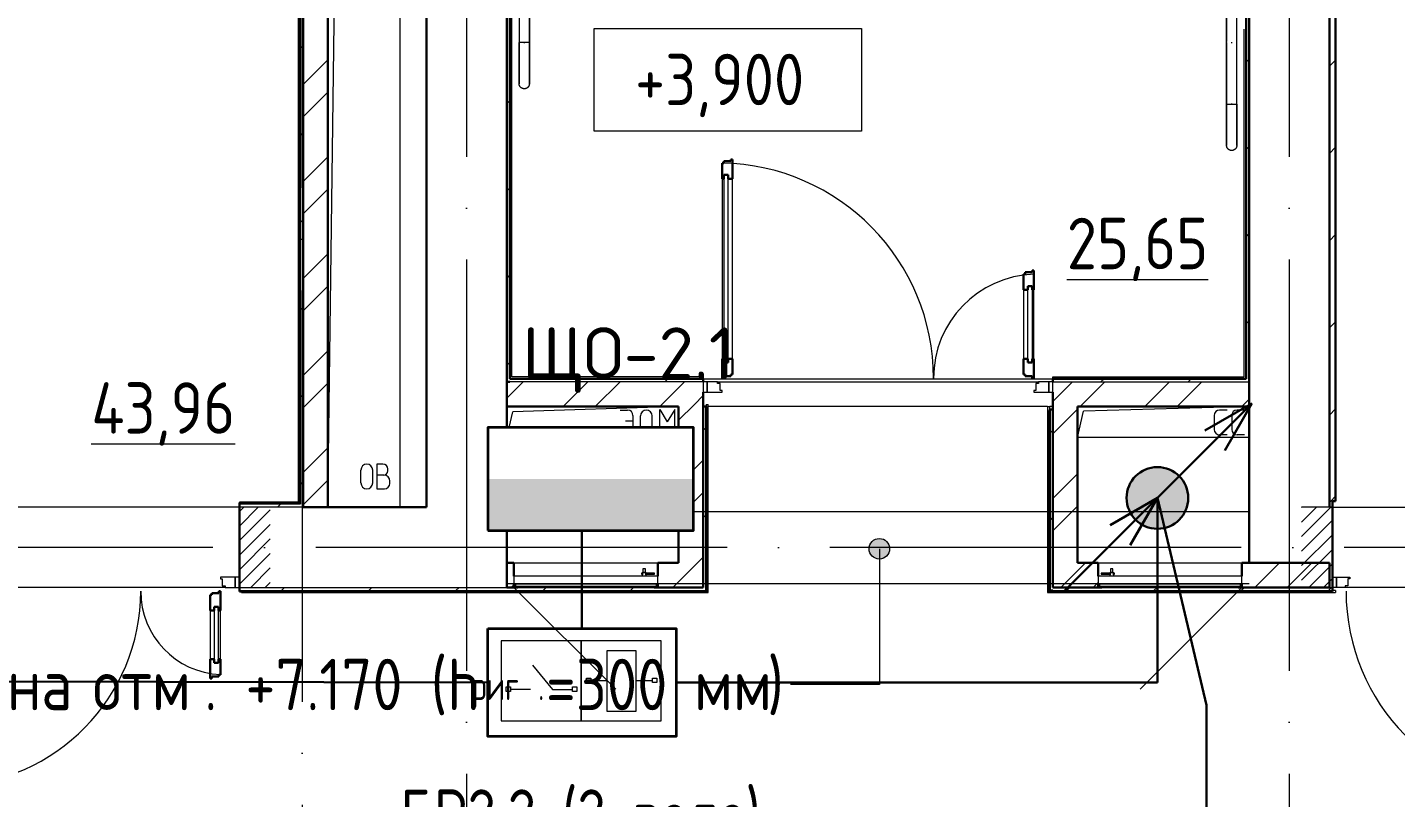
# Model space of a CAD drawing. Header units: millimetres. Extents: x -1073752 to 1436911, y -1379358 to 94781.
# Drawn here: x -881584 to -874931, y -1018973 to -1015227 of the extents above; entities that cross this region are included whole.
import ezdxf

# ---------------------------------------------------------------- set-up
doc = ezdxf.new("R2010")
doc.units = ezdxf.units.MM
doc.set_wipeout_variables(frame=1)
for name, pattern in [('ADSK_Линия сетки', [25, 20, -2.5, 0, -2.5]), ('ADSK_Сверху', [450, 300, -150]), ('ADSK_Штриховая_ш2 п1_5', [4.5, 3, -1.5])]:
    doc.linetypes.add(name, pattern=pattern)
doc.layers.add('PDF _АК RS-485', color=30, linetype='Continuous', true_color=0xff7f00)
for name, color, linetype, lineweight in [('Provodka', 151, 'Continuous', 30), ('RC-Линии_связи-Адресные', 5, 'Continuous', 50), ('Аннотация', 7, 'Continuous', 18), ('Двери', 252, 'Continuous', 9), ('лс', 5, 'Continuous', 30), ('Марки помещений', 7, 'Continuous', 20), ('Оборудование', 7, 'Continuous', 18), ('Ограждение', 252, 'Continuous', 9), ('Оси', 252, 'Continuous', 9), ('Отметки', 7, 'Continuous', 9), ('Перекрытие', 252, 'Continuous', 18), ('пожарка', 6, 'Continuous', 35), ('Стены внутренние', 7, 'Continuous', 18), ('Стены наружные', 7, 'Continuous', 18), ('Стены штриховка', 7, 'Continuous', 9)]:
    doc.layers.add(name, color=color, linetype=linetype, lineweight=lineweight)
doc.layers.add('Двери открывание', color=7, linetype='Continuous', lineweight=9, true_color=0xc0c0c0)
doc.layers.add('Линии', color=7, linetype='Continuous', lineweight=9, true_color=0x00a600)
doc.styles.add('GOST Common_2', font='', dxfattribs={"width": 0.9, "height": 250})
doc.styles.add('GOST Common_4', font='', dxfattribs={"height": 7})
doc.styles.add('ICOCPEUR', font='isocpeur.ttf', dxfattribs={"height": 250})
doc.styles.get('GOST Common_2').set_extended_font_data('GOST type B')
doc.styles.get('GOST Common_4').set_extended_font_data('GOST 2.304 type A')

# ---------------------------------------------------------------- blocks, each defined once
blk = doc.blocks.new('2 этаж')
at = {"layer": 'Аннотация', "lineweight": 9, "true_color": 0x636466}
h = blk.add_hatch(color=251, dxfattribs=at)
edge = h.paths.add_edge_path()
edge.add_arc((146282.8, -10046), 50, 0, 360)
at = {"layer": 'Двери', "lineweight": 18, "true_color": 0x636466}
h = blk.add_hatch(dxfattribs=at)
h.set_pattern_fill('FP_2', color=251, angle=180, style=0, pattern_type=2)
h.set_pattern_definition([(225, (142546.006, -10039.253), (35.3553, -35.3553), [])])
h.paths.add_polyline_path([(143321, -9970.4), (143321, -9844.3), (143171, -9844.3), (143171, -10234.3), (143321, -10234.3)])
h.paths.add_polyline_path([(141671, -10234.3), (141671, -9844.3), (141521, -9844.3), (141521, -10234.3)])
h = blk.add_hatch(dxfattribs=at)
h.set_pattern_fill('FP_2', color=251, angle=180, style=0, pattern_type=2)
h.set_pattern_definition([(225, (149176.006, -10039.253), (35.3553, -35.3553), [])])
h.paths.add_polyline_path([(149616, -10234.3), (149766, -10234.3), (149766, -9844.3), (149616, -9844.3), (149616, -10056.3)])
h.paths.add_polyline_path([(148486, -10234.3), (148486, -9844.3), (148336, -9844.3), (148336, -10234.3)])
at = {"color": 251, "lineweight": 18, "true_color": 0x636466}
for p, q in [((143951, -4174.3), (143951, -9844.3)), ((143601, -9844.3), (143675.4, -4241.5)), ((144471, -9504.3), (144500.6, -9379.3)), ((145306, -9354.3), (144500.6, -9379.3)), ((145022, -9371.5), (145058.5, -9371.5)), ((145215, -9368.9), (145251.6, -9428.9)), ((145215, -9491.5), (145215, -9368.9)), ((145288.1, -9368.9), (145251.6, -9428.9)), ((145288.1, -9491.5), (145288.1, -9368.9)), ((147246, -9504.3), (147275, -9377.1)), ((148081, -9354.3), (147275, -9377.1)), ((147973.5, -9371.5), (147937, -9371.5)), ((148058.5, -9371.5), (148022, -9371.5)), ((145048.1, -9423.7), (145084.6, -9423.7)), ((145084.6, -9397.6), (145084.6, -9465.5)), ((145121.1, -9462.8), (145121.1, -9400.2)), ((145178.5, -9462.8), (145178.5, -9400.2)), ((147910.9, -9397.6), (147910.9, -9465.5)), ((147995.9, -9397.6), (147995.9, -9465.5)), ((145306, -9504.3), (144471, -9504.3)), ((145022, -9491.5), (145058.5, -9491.5)), ((148081, -9504.3), (147246, -9504.3)), ((147973.5, -9491.5), (147937, -9491.5)), ((148058.5, -9491.5), (148022, -9491.5)), ((143869.2, -9634.4), (143839.2, -9634.4)), ((143839.2, -9634.4), (143839.2, -9754.4)), ((143761.7, -9725.7), (143761.7, -9663.1)), ((143819.1, -9725.7), (143819.1, -9663.1)), ((143872.6, -9687.8), (143839.2, -9687.8)), ((143892.6, -9667.8), (143892.6, -9657.8)), ((143839.2, -9754.4), (143875.9, -9754.4)), ((143902.6, -9727.8), (143902.6, -9717.8))]:
    blk.add_line(p, q, dxfattribs=at)
for centre, radius, start, end in [((145058.5, -9397.6), 26.1, 0, 90), ((145149.8, -9400.2), 28.7, 0, 180), ((147937, -9397.6), 26.1, 90, 180), ((148022, -9397.6), 26.1, 90, 180), ((145058.5, -9465.5), 26.1, 270, 0), ((145149.8, -9462.8), 28.7, 180, 0), ((147937, -9465.5), 26.1, 180, 270), ((148022, -9465.5), 26.1, 180, 270), ((143790.4, -9663.1), 28.7, 0, 180), ((143869.2, -9657.8), 23.3, 0, 90), ((143872.6, -9667.8), 20, 270, 0), ((143872.6, -9717.8), 30, 0, 90), ((143790.4, -9725.7), 28.7, 180, 0), ((143875.9, -9727.8), 26.7, 270, 0)]:
    blk.add_arc(centre, radius, start, end, dxfattribs=at)
at = {"layer": 'Аннотация', "color": 251, "lineweight": 20, "true_color": 0x636466}
for p, q in [((144896, -8015.6), (144896, -7515.6)), ((144896, -7515.6), (146196, -7515.6)), ((146196, -7515.6), (146196, -8015.6)), ((146196, -8015.6), (144896, -8015.6))]:
    blk.add_line(p, q, dxfattribs=at)
at = {"layer": 'Аннотация', "color": 251, "lineweight": 9, "true_color": 0x636466}
for p, q in [((146282.8, -10046), (146282.8, -10706)), ((145856.7, -10706), (145850.6, -10706)), ((146282.8, -10706), (145856.7, -10706))]:
    blk.add_line(p, q, dxfattribs=at)
blk.add_circle((146282.8, -10046), 50, dxfattribs=at)
at = {"layer": 'Двери', "color": 251, "lineweight": 30, "true_color": 0x636466}
for p, q in [((145526, -8170.3), (145518, -8170.3)), ((145518, -8170.3), (145518, -8246.3)), ((145560, -8161.3), (145526, -8161.3)), ((145526, -8161.3), (145526, -8170.3)), ((145568, -8152.3), (145560, -8152.3)), ((145560, -8152.3), (145560, -8161.3)), ((145568, -8246.3), (145568, -8152.3)), ((145527, -8246.3), (145518, -8246.3)), ((145527, -8228.3), (145527, -8246.3)), ((145548, -8228.3), (145527, -8228.3)), ((145548, -8246.3), (145548, -8228.3)), ((145568, -8246.3), (145548, -8246.3)), ((146992, -8710.3), (146984, -8710.3)), ((146984, -8710.3), (146984, -8786.3)), ((147026, -8701.3), (146992, -8701.3)), ((146992, -8701.3), (146992, -8710.3)), ((147034, -8692.3), (147026, -8692.3)), ((147026, -8692.3), (147026, -8701.3)), ((147034, -8786.3), (147034, -8692.3)), ((147004, -8786.3), (147004, -8768.3)), ((147004, -8768.3), (147025, -8768.3)), ((147025, -8768.3), (147025, -8786.3)), ((146984, -8786.3), (147004, -8786.3)), ((147025, -8786.3), (147034, -8786.3)), ((145518, -9122.3), (145518, -9216.3)), ((145527, -9122.3), (145518, -9122.3)), ((145527, -9140.3), (145527, -9122.3)), ((145548, -9140.3), (145527, -9140.3)), ((145548, -9122.3), (145548, -9140.3)), ((145568, -9122.3), (145548, -9122.3)), ((145568, -9198.3), (145568, -9122.3)), ((146984, -9122.3), (146984, -9198.3)), ((146984, -9122.3), (147004, -9122.3)), ((147004, -9122.3), (147004, -9140.3)), ((147004, -9140.3), (147025, -9140.3)), ((147025, -9122.3), (147034, -9122.3)), ((147025, -9140.3), (147025, -9122.3)), ((147034, -9216.3), (147034, -9122.3)), ((145518, -9216.3), (145526, -9216.3)), ((145526, -9216.3), (145526, -9207.3)), ((145526, -9207.3), (145560, -9207.3)), ((145560, -9207.3), (145560, -9198.3)), ((145560, -9198.3), (145568, -9198.3)), ((146984, -9198.3), (146992, -9198.3)), ((146992, -9198.3), (146992, -9207.3)), ((146992, -9207.3), (147026, -9207.3)), ((147026, -9207.3), (147026, -9216.3)), ((147026, -9216.3), (147034, -9216.3)), ((143037, -10270.3), (143029, -10270.3)), ((143029, -10270.3), (143029, -10346.3)), ((143037, -10261.3), (143037, -10270.3)), ((143071, -10261.3), (143037, -10261.3)), ((143079, -10252.3), (143071, -10252.3)), ((143071, -10252.3), (143071, -10261.3)), ((143079, -10346.3), (143079, -10252.3)), ((143029, -10346.3), (143049, -10346.3)), ((143049, -10346.3), (143049, -10328.3)), ((143049, -10328.3), (143070, -10328.3)), ((143070, -10328.3), (143070, -10346.3)), ((143070, -10346.3), (143079, -10346.3)), ((143029, -10582.3), (143029, -10676.3)), ((143029, -10582.3), (143049, -10582.3)), ((143049, -10582.3), (143049, -10600.3)), ((143049, -10600.3), (143070, -10600.3)), ((143070, -10582.3), (143079, -10582.3)), ((143070, -10600.3), (143070, -10582.3)), ((143079, -10658.3), (143079, -10582.3)), ((143029, -10676.3), (143037, -10676.3)), ((143037, -10676.3), (143037, -10667.3)), ((143037, -10667.3), (143071, -10667.3)), ((143071, -10667.3), (143071, -10658.3)), ((143071, -10658.3), (143079, -10658.3))]:
    blk.add_line(p, q, dxfattribs=at)
at = {"layer": 'Двери', "color": 251, "true_color": 0x636466}
for p, q in [((145518, -8246.3), (145518, -9122.3)), ((145527, -8228.3), (145527, -9140.3)), ((145548, -8228.3), (145527, -8228.3)), ((145548, -9140.3), (145548, -8228.3)), ((145568, -9122.3), (145568, -8246.3)), ((147004, -9140.3), (147004, -8768.3)), ((147004, -8768.3), (147025, -8768.3)), ((147025, -8768.3), (147025, -9140.3)), ((146984, -8786.3), (146984, -9122.3)), ((147034, -9122.3), (147034, -8786.3)), ((145527, -9140.3), (145548, -9140.3)), ((147025, -9140.3), (147004, -9140.3)), ((145426, -9234.3), (145426, -9284.3)), ((145446, -9234.3), (145426, -9234.3)), ((145446, -9284.3), (145446, -9234.3)), ((145495, -9234.3), (145446, -9234.3)), ((145446, -9234.3), (145446, -9284.3)), ((145495, -9242.3), (145495, -9234.3)), ((145509, -9242.3), (145495, -9242.3)), ((145509, -9276.3), (145509, -9242.3)), ((147057, -9242.3), (147043, -9242.3)), ((147043, -9242.3), (147043, -9276.3)), ((147057, -9234.3), (147057, -9242.3)), ((147106, -9234.3), (147057, -9234.3)), ((147126, -9234.3), (147106, -9234.3)), ((147106, -9234.3), (147106, -9284.3)), ((147106, -9284.3), (147106, -9234.3)), ((147126, -9284.3), (147126, -9234.3)), ((145426, -9284.3), (145446, -9284.3)), ((145446, -9284.3), (145518, -9284.3)), ((145518, -9276.3), (145509, -9276.3)), ((145518, -9284.3), (145518, -9276.3)), ((147043, -9276.3), (147034, -9276.3)), ((147034, -9276.3), (147034, -9284.3)), ((147034, -9284.3), (147106, -9284.3)), ((147106, -9284.3), (147126, -9284.3)), ((143151, -10184.3), (143079, -10184.3)), ((143079, -10184.3), (143079, -10192.3)), ((143079, -10192.3), (143088, -10192.3)), ((143088, -10192.3), (143088, -10226.3)), ((143088, -10226.3), (143102, -10226.3)), ((143102, -10226.3), (143102, -10234.3)), ((143102, -10234.3), (143151, -10234.3)), ((143171, -10184.3), (143151, -10184.3)), ((143151, -10184.3), (143151, -10234.3)), ((143151, -10234.3), (143151, -10184.3)), ((143151, -10234.3), (143171, -10234.3)), ((143171, -10234.3), (143171, -10184.3)), ((148486, -10184.3), (148506, -10184.3)), ((148486, -10234.3), (148486, -10184.3)), ((148506, -10234.3), (148486, -10234.3)), ((148506, -10184.3), (148506, -10234.3)), ((148506, -10184.3), (148570, -10184.3)), ((148506, -10234.3), (148506, -10184.3)), ((148547, -10234.3), (148506, -10234.3)), ((148547, -10226.3), (148547, -10234.3)), ((148561, -10226.3), (148547, -10226.3)), ((148561, -10192.3), (148561, -10226.3)), ((148570, -10192.3), (148561, -10192.3)), ((148570, -10184.3), (148570, -10192.3)), ((143029, -10346.3), (143029, -10582.3)), ((143049, -10328.3), (143049, -10600.3)), ((143070, -10328.3), (143049, -10328.3)), ((143070, -10600.3), (143070, -10328.3)), ((143079, -10582.3), (143079, -10346.3)), ((143049, -10600.3), (143070, -10600.3))]:
    blk.add_line(p, q, dxfattribs=at)
at = {"layer": 'Двери', "color": 251, "linetype": 'ADSK_Штриховая_ш2 п1_5', "true_color": 0x636466}
for p, q in [((143321, -9844.3), (143171, -9844.3)), ((143171, -9844.3), (143171, -10234.3)), ((148486, -9844.3), (148336, -9844.3)), ((148486, -10234.3), (148486, -9844.3)), ((143171, -10234.3), (143321, -10234.3)), ((148336, -10234.3), (148486, -10234.3))]:
    blk.add_line(p, q, dxfattribs=at)
at = {"layer": 'Двери открывание', "color": 251, "true_color": 0x636466}
for centre, radius, start, end in [((145500, -9216.3), 1046, 0, 89.01398), ((147052, -9216.3), 506, 92.03862, 180), ((141745, -10252.3), 946, 271.09026, 0), ((143097, -10252.3), 406, 180, 267.45896), ((149550, -10252.3), 998, 180, 268.96655)]:
    blk.add_arc(centre, radius, start, end, dxfattribs=at)
at = {"layer": 'Линии', "color": 251, "linetype": 'ADSK_Сверху', "ltscale": 100, "true_color": 0x636466}
for p, q in [((144471, -9864.3), (148081, -9864.3)), ((144471, -10214.3), (148081, -10214.3))]:
    blk.add_line(p, q, dxfattribs=at)
at = {"layer": 'Оборудование', "color": 251, "true_color": 0x636466}
for p, q in [((145134.7, -10163.9), (145126.4, -10163.9)), ((145126.4, -10163.9), (145126.4, -10168.9)), ((145126.4, -10168.9), (145134.7, -10168.9)), ((145129.9, -10163.3), (145129.9, -10179.3)), ((145149.2, -10163.3), (145129.9, -10163.3)), ((145133.4, -10161.4), (145131.4, -10163.3)), ((145133.4, -10143.9), (145133.4, -10161.4)), ((145145.6, -10143.9), (145133.4, -10143.9)), ((145145.6, -10161.4), (145133.4, -10161.4)), ((145190.2, -10163.9), (145144.3, -10163.9)), ((145144.3, -10168.9), (145190.2, -10168.9)), ((145145.6, -10161.4), (145145.6, -10143.9)), ((145147.6, -10163.3), (145145.6, -10161.4)), ((145149.2, -10179.3), (145149.2, -10163.3)), ((145190.2, -10168.9), (145190.2, -10163.9)), ((147361.9, -10163.9), (147361.9, -10168.9)), ((147407.7, -10163.9), (147361.9, -10163.9)), ((147361.9, -10168.9), (147407.7, -10168.9)), ((147402.9, -10163.3), (147402.9, -10179.3)), ((147422.2, -10163.3), (147402.9, -10163.3)), ((147406.4, -10161.4), (147404.4, -10163.3)), ((147406.4, -10143.9), (147406.4, -10161.4)), ((147418.6, -10143.9), (147406.4, -10143.9)), ((147418.6, -10161.4), (147406.4, -10161.4)), ((147425.6, -10163.9), (147417.3, -10163.9)), ((147417.3, -10168.9), (147425.6, -10168.9)), ((147418.6, -10161.4), (147418.6, -10143.9)), ((147420.6, -10163.3), (147418.6, -10161.4)), ((147422.2, -10179.3), (147422.2, -10163.3)), ((147425.6, -10168.9), (147425.6, -10163.9)), ((144506, -10179.3), (144506, -10215.6)), ((145206, -10179.3), (144506, -10179.3)), ((144506, -10234.3), (145001, -10729.2)), ((144506.9, -10216.6), (145205.1, -10216.6)), ((144513, -10216.6), (144513, -10226.3)), ((144514, -10227.3), (145198.1, -10227.3)), ((144525, -10228.8), (144525, -10234.3)), ((144525, -10234.3), (145187, -10234.3)), ((145187, -10234.3), (145187, -10228.8)), ((145199, -10226.3), (145199, -10216.6)), ((145206, -10215.6), (145206, -10179.3)), ((147346, -10179.3), (147346, -10215.6)), ((148046, -10179.3), (147346, -10179.3)), ((147346.9, -10216.6), (148045.1, -10216.6)), ((147353, -10216.6), (147353, -10226.3)), ((147354, -10227.3), (148038.1, -10227.3)), ((147365, -10228.8), (147365, -10234.3)), ((147365, -10234.3), (148027, -10234.3)), ((148046, -10234.3), (147551, -10729.2)), ((148027, -10234.3), (148027, -10228.8)), ((148039, -10226.3), (148039, -10216.6)), ((148046, -10215.6), (148046, -10179.3))]:
    blk.add_line(p, q, dxfattribs=at)
for points, knots in [([(144506, -10215.6), (144506, -10215.7), (144506, -10215.9), (144506.1, -10216.1), (144506.3, -10216.3), (144506.4, -10216.4), (144506.6, -10216.5), (144506.7, -10216.5), (144506.8, -10216.6), (144506.9, -10216.6)], [-1, -1, -1, -1, -0.833333, -0.666667, -0.5, -0.333333, -0.25, -0.166667, 0, 0, 0, 0]), ([(144513, -10226.3), (144513, -10226.4), (144513, -10226.5), (144513.1, -10226.8), (144513.2, -10226.9), (144513.4, -10227), (144513.5, -10227.1), (144513.6, -10227.2), (144513.8, -10227.2), (144513.9, -10227.3), (144514, -10227.3)], [-1, -1, -1, -1, -0.833333, -0.666667, -0.541667, -0.416667, -0.333333, -0.25, -0.166667, 0, 0, 0, 0]), ([(144523.5, -10227.3), (144523.6, -10227.3), (144523.8, -10227.3), (144524.1, -10227.4), (144524.2, -10227.5), (144524.4, -10227.6), (144524.6, -10227.7), (144524.7, -10227.9), (144524.8, -10228), (144524.9, -10228.2), (144525, -10228.5), (144525, -10228.7), (144525, -10228.8)], [-1, -1, -1, -1, -0.833333, -0.75, -0.666667, -0.583333, -0.5, -0.416667, -0.333333, -0.25, -0.166667, 0, 0, 0, 0]), ([(145187, -10228.8), (145187, -10228.7), (145187, -10228.5), (145187.1, -10228.2), (145187.2, -10228), (145187.3, -10227.9), (145187.5, -10227.7), (145187.6, -10227.6), (145187.8, -10227.5), (145188, -10227.4), (145188.2, -10227.3), (145188.4, -10227.3), (145188.5, -10227.3)], [0, 0, 0, 0, 0.166667, 0.25, 0.333333, 0.416667, 0.5, 0.583333, 0.666667, 0.75, 0.833333, 1, 1, 1, 1]), ([(145198.1, -10227.3), (145198.1, -10227.3), (145198.3, -10227.2), (145198.4, -10227.2), (145198.5, -10227.1), (145198.7, -10227), (145198.8, -10226.9), (145198.9, -10226.8), (145199, -10226.5), (145199, -10226.4), (145199, -10226.3)], [0, 0, 0, 0, 0.166667, 0.25, 0.333333, 0.416667, 0.541667, 0.666667, 0.833333, 1, 1, 1, 1]), ([(145205.1, -10216.6), (145205.2, -10216.6), (145205.3, -10216.5), (145205.4, -10216.5), (145205.6, -10216.4), (145205.7, -10216.3), (145205.9, -10216.1), (145206, -10215.9), (145206, -10215.7), (145206, -10215.6)], [0, 0, 0, 0, 0.166667, 0.25, 0.333333, 0.5, 0.666667, 0.833333, 1, 1, 1, 1]), ([(147346, -10215.6), (147346, -10215.7), (147346, -10215.9), (147346.1, -10216.1), (147346.2, -10216.2), (147346.4, -10216.4), (147346.5, -10216.5), (147346.7, -10216.5), (147346.8, -10216.6), (147346.9, -10216.6)], [0, 0, 0, 0, 0.166667, 0.333333, 0.458333, 0.583333, 0.708333, 0.833333, 1, 1, 1, 1]), ([(147353, -10226.3), (147353, -10226.4), (147353, -10226.5), (147353.1, -10226.8), (147353.2, -10226.9), (147353.4, -10227), (147353.5, -10227.1), (147353.6, -10227.2), (147353.8, -10227.2), (147353.9, -10227.3), (147354, -10227.3)], [0, 0, 0, 0, 0.166667, 0.333333, 0.458333, 0.583333, 0.666667, 0.75, 0.833333, 1, 1, 1, 1]), ([(147363.5, -10227.3), (147363.6, -10227.3), (147363.8, -10227.3), (147364.1, -10227.4), (147364.2, -10227.5), (147364.4, -10227.6), (147364.6, -10227.7), (147364.7, -10227.9), (147364.8, -10228), (147364.9, -10228.2), (147365, -10228.5), (147365, -10228.7), (147365, -10228.8)], [0, 0, 0, 0, 0.166667, 0.25, 0.333333, 0.416667, 0.5, 0.583333, 0.666667, 0.75, 0.833333, 1, 1, 1, 1]), ([(148027, -10228.8), (148027, -10228.7), (148027, -10228.5), (148027.1, -10228.2), (148027.2, -10228), (148027.3, -10227.9), (148027.5, -10227.7), (148027.6, -10227.6), (148027.8, -10227.5), (148028, -10227.4), (148028.2, -10227.3), (148028.4, -10227.3), (148028.5, -10227.3)], [-1, -1, -1, -1, -0.833333, -0.75, -0.666667, -0.583333, -0.5, -0.416667, -0.333333, -0.25, -0.166667, 0, 0, 0, 0]), ([(148038.1, -10227.3), (148038.1, -10227.3), (148038.3, -10227.2), (148038.4, -10227.2), (148038.5, -10227.1), (148038.7, -10227), (148038.8, -10226.9), (148038.9, -10226.8), (148039, -10226.5), (148039, -10226.4), (148039, -10226.3)], [-1, -1, -1, -1, -0.833333, -0.75, -0.666667, -0.583333, -0.458333, -0.333333, -0.166667, 0, 0, 0, 0]), ([(148045.1, -10216.6), (148045.2, -10216.6), (148045.3, -10216.5), (148045.5, -10216.5), (148045.6, -10216.4), (148045.8, -10216.2), (148045.9, -10216.1), (148046, -10215.9), (148046, -10215.7), (148046, -10215.6)], [-1, -1, -1, -1, -0.833333, -0.75, -0.583333, -0.458333, -0.333333, -0.166667, 0, 0, 0, 0])]:
    blk.add_open_spline(points, degree=3, knots=knots, dxfattribs=at)
at = {"layer": 'Ограждение', "color": 251, "true_color": 0x636466}
for p, q in [((143456, -4039.3), (143456, -9819.3)), ((148021, -7584.3), (148021, -4501.9)), ((147971, -7584.3), (147971, -4525.2)), ((147971, -6528.4), (147971, -7578.4)), ((148021, -7578.4), (148021, -6528.4)), ((144496, -9209.3), (144496, -7284.3)), ((144531, -7284.3), (144531, -7584.3)), ((144531, -7290.2), (144531, -7584.3)), ((144581, -7284.3), (144581, -7584.3)), ((144581, -7584.3), (144581, -7290.2)), ((144581, -7584.3), (144531, -7584.3)), ((144553.7, -7584.3), (144558.3, -7584.3)), ((144556, -7584.3), (144553.7, -7584.3)), ((144558.3, -7584.3), (144556, -7584.3)), ((147971, -7583.6), (147971, -7884.3)), ((147971, -7884.3), (147971, -7584.3)), ((148021, -7884.3), (148021, -7583.6)), ((148021, -7884.3), (148021, -7584.3)), ((148056, -7584.3), (148056, -7519.8)), ((148056, -9209.3), (148056, -7584.3)), ((147971, -7884.3), (147996, -7884.3)), ((147993.7, -7884.3), (147998.3, -7884.3)), ((147996, -7884.3), (147993.7, -7884.3)), ((147998.3, -7884.3), (147996, -7884.3)), ((147996, -7884.3), (148021, -7884.3)), ((145426, -9209.3), (144496, -9209.3)), ((145426, -9209.3), (145426, -9219.3)), ((147126, -9209.3), (148056, -9209.3)), ((147126, -9219.3), (147126, -9209.3)), ((145441, -9344.3), (145451, -9344.3)), ((145441, -9344.3), (145441, -9354.3)), ((145451, -10259.3), (145451, -9344.3)), ((147101, -9354.3), (147111, -9354.3)), ((147101, -9354.3), (147101, -10259.3)), ((147111, -9369.3), (147111, -9354.3)), ((143171, -9824.3), (143171, -9819.3)), ((143456, -9819.3), (143171, -9819.3)), ((143456, -9819.3), (143461, -9824.3)), ((143181, -10259.3), (143181, -10254.2)), ((143181, -10259.3), (145451, -10259.3)), ((145451, -10259.3), (145446, -10254.3)), ((147101, -10259.3), (147106, -10254.3)), ((147101, -10259.3), (148501, -10259.3)), ((148501, -10249.3), (148486, -10249.3)), ((148501, -10249.3), (148501, -10259.3))]:
    blk.add_line(p, q, dxfattribs=at)
at = {"layer": 'Ограждение', "color": 251, "true_color": 0x636466, "flags": 128}
for points in [[(144531, -7584.3), (144531, -7592.3), (144531, -7600.2), (144531, -7608.2), (144531, -7616.1), (144531, -7624), (144531, -7631.8), (144531, -7639.5), (144531, -7647.2), (144531, -7654.7), (144531, -7662.1), (144531, -7669.4), (144531, -7676.6), (144531, -7683.6), (144531, -7690.5), (144531, -7697.2), (144531, -7703.7), (144531, -7710), (144531, -7716.1), (144531, -7722), (144531, -7727.7), (144531, -7733.2), (144531, -7738.4), (144531, -7743.4), (144531, -7748.1), (144531, -7752.5), (144531, -7756.7), (144531, -7760.6), (144531, -7764.3), (144531, -7767.6), (144531, -7770.7), (144531, -7773.4), (144531, -7775.9), (144531, -7778), (144531, -7779.8), (144531, -7781.3), (144531, -7782.5), (144531, -7783.4), (144531, -7784), (144531, -7784.2), (144531, -7784.3)], [(144531, -7784.3), (144531, -7784.1), (144531, -7783.6), (144531, -7782.8), (144531, -7781.7), (144531, -7780.3), (144531, -7778.5), (144531, -7776.5), (144531, -7774.1), (144531, -7771.4), (144531, -7768.5), (144531, -7765.2), (144531, -7761.7), (144531, -7757.8), (144531, -7753.7), (144531, -7749.3), (144531, -7744.7), (144531, -7739.8), (144531, -7734.6), (144531, -7729.2), (144531, -7723.6), (144531, -7717.7), (144531, -7711.7), (144531, -7705.4), (144531, -7699), (144531, -7692.3), (144531, -7685.5), (144531, -7678.5), (144531, -7671.4), (144531, -7664.1), (144531, -7656.7), (144531, -7649.2), (144531, -7641.6), (144531, -7633.9), (144531, -7626.1), (144531, -7618.2), (144531, -7610.3), (144531, -7602.4), (144531, -7594.4), (144531, -7586.4), (144531, -7584.3)], [(144581, -7584.3), (144581, -7592.3), (144581, -7600.2), (144581, -7608.2), (144581, -7616.1), (144581, -7624), (144581, -7631.8), (144581, -7639.5), (144581, -7647.2), (144581, -7654.7), (144581, -7662.1), (144581, -7669.4), (144581, -7676.6), (144581, -7683.6), (144581, -7690.5), (144581, -7697.2), (144581, -7703.7), (144581, -7710), (144581, -7716.1), (144581, -7722), (144581, -7727.7), (144581, -7733.2), (144581, -7738.4), (144581, -7743.4), (144581, -7748.1), (144581, -7752.5), (144581, -7756.7), (144581, -7760.6), (144581, -7764.3), (144581, -7767.6), (144581, -7770.7), (144581, -7773.4), (144581, -7775.9), (144581, -7778), (144581, -7779.8), (144581, -7781.3), (144581, -7782.5), (144581, -7783.4), (144581, -7784), (144581, -7784.2), (144581, -7784.3)], [(144581, -7784.3), (144581, -7784.1), (144581, -7783.6), (144581, -7782.8), (144581, -7781.7), (144581, -7780.3), (144581, -7778.5), (144581, -7776.5), (144581, -7774.1), (144581, -7771.4), (144581, -7768.5), (144581, -7765.2), (144581, -7761.7), (144581, -7757.8), (144581, -7753.7), (144581, -7749.3), (144581, -7744.7), (144581, -7739.8), (144581, -7734.6), (144581, -7729.2), (144581, -7723.6), (144581, -7717.7), (144581, -7711.7), (144581, -7705.4), (144581, -7699), (144581, -7692.3), (144581, -7685.5), (144581, -7678.5), (144581, -7671.4), (144581, -7664.1), (144581, -7656.7), (144581, -7649.2), (144581, -7641.6), (144581, -7633.9), (144581, -7626.1), (144581, -7618.2), (144581, -7610.3), (144581, -7602.4), (144581, -7594.4), (144581, -7586.4), (144581, -7584.3)], [(144556, -7809.3), (144555, -7809.2), (144554, -7809.2), (144553, -7809.1), (144552, -7808.9), (144551, -7808.8), (144550.1, -7808.5), (144549.1, -7808.3), (144548.1, -7808), (144547.2, -7807.7), (144546.3, -7807.3), (144545.4, -7806.9), (144544.5, -7806.4), (144543.6, -7805.9), (144542.7, -7805.4), (144541.9, -7804.9), (144541.1, -7804.3), (144540.3, -7803.7), (144539.5, -7803), (144538.8, -7802.4), (144538.1, -7801.7), (144537.4, -7800.9), (144536.7, -7800.2), (144536.1, -7799.4), (144535.5, -7798.6), (144535, -7797.8), (144534.4, -7796.9), (144534, -7796), (144533.5, -7795.1), (144533.1, -7794.2), (144532.7, -7793.3), (144532.4, -7792.4), (144532.1, -7791.4), (144531.8, -7790.5), (144531.6, -7789.5), (144531.4, -7788.5), (144531.2, -7787.5), (144531.1, -7786.5), (144531, -7785.5), (144531, -7784.5), (144531, -7784.3)], [(144581, -7784.3), (144581, -7785.3), (144580.9, -7786.3), (144580.8, -7787.2), (144580.7, -7788.2), (144580.5, -7789.2), (144580.3, -7790.2), (144580, -7791.2), (144579.7, -7792.1), (144579.4, -7793.1), (144579, -7794), (144578.6, -7794.9), (144578.2, -7795.8), (144577.7, -7796.7), (144577.2, -7797.5), (144576.6, -7798.4), (144576.1, -7799.2), (144575.4, -7800), (144574.8, -7800.7), (144574.1, -7801.5), (144573.4, -7802.2), (144572.7, -7802.9), (144571.9, -7803.5), (144571.2, -7804.1), (144570.3, -7804.7), (144569.5, -7805.3), (144568.7, -7805.8), (144567.8, -7806.3), (144566.9, -7806.8), (144566, -7807.2), (144565.1, -7807.6), (144564.1, -7807.9), (144563.2, -7808.2), (144562.2, -7808.5), (144561.2, -7808.7), (144560.3, -7808.9), (144559.3, -7809), (144558.3, -7809.2), (144557.3, -7809.2), (144556.3, -7809.3), (144556, -7809.3)], [(147971, -7884.3), (147971, -7892.3), (147971, -7900.2), (147971, -7908.2), (147971, -7916.1), (147971, -7924), (147971, -7931.8), (147971, -7939.5), (147971, -7947.2), (147971, -7954.7), (147971, -7962.1), (147971, -7969.4), (147971, -7976.6), (147971, -7983.6), (147971, -7990.5), (147971, -7997.2), (147971, -8003.7), (147971, -8010), (147971, -8016.1), (147971, -8022), (147971, -8027.7), (147971, -8033.2), (147971, -8038.4), (147971, -8043.4), (147971, -8048.1), (147971, -8052.5), (147971, -8056.7), (147971, -8060.6), (147971, -8064.3), (147971, -8067.6), (147971, -8070.7), (147971, -8073.4), (147971, -8075.9), (147971, -8078), (147971, -8079.8), (147971, -8081.3), (147971, -8082.5), (147971, -8083.4), (147971, -8084), (147971, -8084.2), (147971, -8084.3)], [(147971, -8084.3), (147971, -8084.1), (147971, -8083.6), (147971, -8082.8), (147971, -8081.7), (147971, -8080.3), (147971, -8078.5), (147971, -8076.5), (147971, -8074.1), (147971, -8071.4), (147971, -8068.5), (147971, -8065.2), (147971, -8061.7), (147971, -8057.8), (147971, -8053.7), (147971, -8049.3), (147971, -8044.7), (147971, -8039.8), (147971, -8034.6), (147971, -8029.2), (147971, -8023.6), (147971, -8017.7), (147971, -8011.7), (147971, -8005.4), (147971, -7999), (147971, -7992.3), (147971, -7985.5), (147971, -7978.5), (147971, -7971.4), (147971, -7964.1), (147971, -7956.7), (147971, -7949.2), (147971, -7941.6), (147971, -7933.9), (147971, -7926.1), (147971, -7918.2), (147971, -7910.3), (147971, -7902.4), (147971, -7894.4), (147971, -7886.4), (147971, -7884.3)], [(148021, -7884.3), (148021, -7892.3), (148021, -7900.2), (148021, -7908.2), (148021, -7916.1), (148021, -7924), (148021, -7931.8), (148021, -7939.5), (148021, -7947.2), (148021, -7954.7), (148021, -7962.1), (148021, -7969.4), (148021, -7976.6), (148021, -7983.6), (148021, -7990.5), (148021, -7997.2), (148021, -8003.7), (148021, -8010), (148021, -8016.1), (148021, -8022), (148021, -8027.7), (148021, -8033.2), (148021, -8038.4), (148021, -8043.4), (148021, -8048.1), (148021, -8052.5), (148021, -8056.7), (148021, -8060.6), (148021, -8064.3), (148021, -8067.6), (148021, -8070.7), (148021, -8073.4), (148021, -8075.9), (148021, -8078), (148021, -8079.8), (148021, -8081.3), (148021, -8082.5), (148021, -8083.4), (148021, -8084), (148021, -8084.2), (148021, -8084.3)], [(148021, -8084.3), (148021, -8084.1), (148021, -8083.6), (148021, -8082.8), (148021, -8081.7), (148021, -8080.3), (148021, -8078.5), (148021, -8076.5), (148021, -8074.1), (148021, -8071.4), (148021, -8068.5), (148021, -8065.2), (148021, -8061.7), (148021, -8057.8), (148021, -8053.7), (148021, -8049.3), (148021, -8044.7), (148021, -8039.8), (148021, -8034.6), (148021, -8029.2), (148021, -8023.6), (148021, -8017.7), (148021, -8011.7), (148021, -8005.4), (148021, -7999), (148021, -7992.3), (148021, -7985.5), (148021, -7978.5), (148021, -7971.4), (148021, -7964.1), (148021, -7956.7), (148021, -7949.2), (148021, -7941.6), (148021, -7933.9), (148021, -7926.1), (148021, -7918.2), (148021, -7910.3), (148021, -7902.4), (148021, -7894.4), (148021, -7886.4), (148021, -7884.3)], [(147996, -8109.3), (147995, -8109.2), (147994, -8109.2), (147993, -8109.1), (147992, -8108.9), (147991, -8108.8), (147990.1, -8108.5), (147989.1, -8108.3), (147988.1, -8108), (147987.2, -8107.7), (147986.3, -8107.3), (147985.4, -8106.9), (147984.5, -8106.4), (147983.6, -8105.9), (147982.7, -8105.4), (147981.9, -8104.9), (147981.1, -8104.3), (147980.3, -8103.7), (147979.5, -8103), (147978.8, -8102.4), (147978.1, -8101.7), (147977.4, -8100.9), (147976.7, -8100.2), (147976.1, -8099.4), (147975.5, -8098.6), (147975, -8097.8), (147974.4, -8096.9), (147974, -8096), (147973.5, -8095.1), (147973.1, -8094.2), (147972.7, -8093.3), (147972.4, -8092.4), (147972.1, -8091.4), (147971.8, -8090.5), (147971.6, -8089.5), (147971.4, -8088.5), (147971.2, -8087.5), (147971.1, -8086.5), (147971, -8085.5), (147971, -8084.5), (147971, -8084.3)], [(148021, -8084.3), (148021, -8085.3), (148020.9, -8086.3), (148020.8, -8087.2), (148020.7, -8088.2), (148020.5, -8089.2), (148020.3, -8090.2), (148020, -8091.2), (148019.7, -8092.1), (148019.4, -8093.1), (148019, -8094), (148018.6, -8094.9), (148018.2, -8095.8), (148017.7, -8096.7), (148017.2, -8097.5), (148016.6, -8098.4), (148016.1, -8099.2), (148015.4, -8100), (148014.8, -8100.7), (148014.1, -8101.5), (148013.4, -8102.2), (148012.7, -8102.9), (148011.9, -8103.5), (148011.2, -8104.1), (148010.3, -8104.7), (148009.5, -8105.3), (148008.7, -8105.8), (148007.8, -8106.3), (148006.9, -8106.8), (148006, -8107.2), (148005.1, -8107.6), (148004.1, -8107.9), (148003.2, -8108.2), (148002.2, -8108.5), (148001.2, -8108.7), (148000.3, -8108.9), (147999.3, -8109), (147998.3, -8109.2), (147997.3, -8109.2), (147996.3, -8109.3), (147996, -8109.3)]]:
    blk.add_lwpolyline(points, dxfattribs=at)
at = {"layer": 'Ограждение', "color": 251, "true_color": 0x636466}
blk.add_open_spline([(147993.9, -7584.2), (147994.6, -7584.2), (147996, -7584.3), (147997.4, -7584.2), (147998.1, -7584.2)], degree=3, dxfattribs=at)
at = {"layer": 'Оси', "color": 251, "linetype": 'ADSK_Линия сетки', "ltscale": 100, "true_color": 0x636466}
for p, q in [((143476, 33711.4), (143476, -30995.4)), ((144276, -1139.3), (144276, -32265.4)), ((148276, -1139.3), (148276, -32265.4)), ((170543.3, -10039.3), (93565.9, -10039.3))]:
    blk.add_line(p, q, dxfattribs=at)
at = {"layer": 'Перекрытие', "color": 251, "ltscale": 100, "true_color": 0x636466}
for p, q in [((143951, -4174.3), (143951, -9844.3)), ((145306, -9504.3), (144471, -9504.3)), ((148081, -9504.3), (147246, -9504.3)), ((143102, -10234.3), (141740, -10234.3))]:
    blk.add_line(p, q, dxfattribs=at)
at = {"layer": 'Стены внутренние', "color": 251, "lineweight": 30, "true_color": 0x636466}
for p, q in [((144081, -4174.3), (144081, -9844.3)), ((148081, -4584.3), (148081, -9234.3)), ((144471, -10234.3), (144471, -9354.3)), ((148081, -9354.3), (148081, -10114.3)), ((143171, -9844.3), (143171, -10234.3)), ((144081, -9844.3), (143601, -9844.3)), ((148486, -10234.3), (148486, -9844.3)), ((148081, -10114.3), (148471, -10114.3)), ((148471, -10114.3), (148471, -10234.3))]:
    blk.add_line(p, q, dxfattribs=at)
at = {"layer": 'Стены внутренние', "color": 251, "true_color": 0x636466}
for p, q in [((143481, -9844.3), (136121, -9844.3)), ((148486, -9844.3), (149616, -9844.3)), ((143102, -10234.3), (141740, -10234.3)), ((143171, -10234.3), (144471, -10234.3)), ((148471, -10234.3), (148486, -10234.3)), ((149555, -10234.3), (148547, -10234.3))]:
    blk.add_line(p, q, dxfattribs=at)
at = {"layer": 'Стены наружные', "color": 251, "lineweight": 30, "true_color": 0x636466}
for p, q in [((144471, -9354.3), (144471, -2039.3)), ((144486, -9219.3), (144486, -2054.3)), ((148471, -3839.3), (148471, -9844.3)), ((148501, -9814.3), (148501, -3869.3)), ((143461, -4034.3), (143461, -9824.3)), ((143466, -4039.3), (143466, -9829.3)), ((143481, -4054.3), (143481, -9844.3)), ((143601, -9844.3), (143601, -4174.3)), ((148081, -9234.3), (148081, -4584.3)), ((148066, -4983.6), (148066, -9219.3)), ((144486, -9234.3), (144471, -9234.3)), ((145426, -9219.3), (144486, -9219.3)), ((145426, -9234.3), (145426, -9219.3)), ((148066, -9219.3), (147126, -9219.3)), ((147126, -9219.3), (147126, -9234.3)), ((148081, -9354.3), (148081, -9234.3)), ((145426, -9284.3), (145426, -10234.3)), ((147126, -10234.3), (147126, -9284.3)), ((144471, -9354.3), (145306, -9354.3)), ((145306, -9354.3), (145306, -10114.3)), ((145441, -9354.3), (145426, -9354.3)), ((145441, -9354.3), (145441, -10249.3)), ((145446, -9369.3), (145441, -9369.3)), ((145446, -10254.3), (145446, -9369.3)), ((147106, -9374.3), (147106, -10254.3)), ((147111, -9374.3), (147106, -9374.3)), ((147126, -9369.3), (147111, -9369.3)), ((147111, -10249.3), (147111, -9369.3)), ((147246, -9354.3), (148081, -9354.3)), ((147246, -10114.3), (147246, -9354.3)), ((143171, -9824.3), (143171, -9844.3)), ((143461, -9824.3), (143171, -9824.3)), ((143481, -9844.3), (143601, -9844.3)), ((148486, -9844.3), (148486, -9814.3)), ((148486, -9814.3), (148501, -9814.3)), ((144506, -10114.3), (144471, -10114.3)), ((144471, -10114.3), (144471, -10234.3)), ((144506, -10179.3), (144506, -10114.3)), ((145306, -10114.3), (145206, -10114.3)), ((145206, -10114.3), (145206, -10179.3)), ((147346, -10114.3), (147246, -10114.3)), ((147346, -10179.3), (147346, -10114.3)), ((148081, -10114.3), (148046, -10114.3)), ((148046, -10114.3), (148046, -10179.3)), ((143171, -10234.3), (143171, -10254.3)), ((144525, -10234.3), (144471, -10234.3)), ((144506, -10234.3), (144506, -10215.9)), ((145426, -10234.3), (145187, -10234.3)), ((145206, -10215.9), (145206, -10234.3)), ((147365, -10234.3), (147126, -10234.3)), ((147346, -10234.3), (147346, -10215.9)), ((148471, -10234.3), (148027, -10234.3)), ((148046, -10215.9), (148046, -10234.3)), ((148486, -10254.3), (148486, -10234.3)), ((143171, -10254.3), (145446, -10254.3)), ((147106, -10254.3), (148486, -10254.3)), ((147111, -10249.3), (147126, -10249.3))]:
    blk.add_line(p, q, dxfattribs=at)
at = {"layer": 'Стены наружные', "color": 251, "linetype": 'Continuous', "lineweight": 9, "true_color": 0x636466}
for p, q in [((143461, -7547.4), (143466, -7542.4)), ((143461, -7618.1), (143466, -7613.1)), ((143466, -7613.1), (143481, -7598.1)), ((143461, -7688.8), (143466, -7683.8)), ((143481, -7789), (143601, -7669)), ((148066, -7680), (148081, -7665)), ((148471, -7699.3), (148501, -7669.3)), ((143461, -7759.5), (143466, -7754.5)), ((143461, -7830.3), (143466, -7825.3)), ((143481, -7946.2), (143601, -7826.2)), ((143461, -7901), (143466, -7896)), ((144471, -7880.9), (144486, -7865.9)), ((143461, -7971.7), (143466, -7966.7)), ((143461, -8042.4), (143466, -8037.4)), ((143466, -8037.4), (143481, -8022.4)), ((143461, -8113.1), (143466, -8108.1)), ((148066, -8104.3), (148081, -8089.3)), ((148471, -8123.6), (148501, -8093.6)), ((143461, -8183.8), (143466, -8178.8)), ((143481, -8260.5), (143601, -8140.5)), ((143461, -8254.5), (143466, -8249.5)), ((143481, -8417.7), (143601, -8297.7)), ((144471, -8305.2), (144486, -8290.2)), ((143461, -8325.2), (143466, -8320.2)), ((143461, -8395.9), (143466, -8390.9)), ((143466, -8461.6), (143481, -8446.6)), ((143461, -8466.6), (143466, -8461.6)), ((148066, -8528.6), (148081, -8513.6)), ((143461, -8537.4), (143466, -8532.4)), ((148471, -8547.8), (148501, -8517.8)), ((143461, -8608.1), (143466, -8603.1)), ((143481, -8732), (143601, -8612)), ((143461, -8678.8), (143466, -8673.8)), ((144471, -8729.4), (144486, -8714.4)), ((143461, -8749.5), (143466, -8744.5)), ((143481, -8889.1), (143601, -8769.1)), ((143461, -8820.2), (143466, -8815.2)), ((143461, -8890.9), (143466, -8885.9)), ((143466, -8885.9), (143481, -8870.9)), ((143461, -8961.6), (143466, -8956.6)), ((148066, -8952.8), (148081, -8937.8)), ((148471, -8972.1), (148501, -8942.1)), ((143461, -9032.3), (143466, -9027.3)), ((143461, -9103), (143466, -9098)), ((143481, -9203.4), (143601, -9083.4)), ((143461, -9173.8), (143466, -9168.8)), ((144471, -9153.7), (144486, -9138.7)), ((143461, -9244.5), (143466, -9239.5)), ((143481, -9360.6), (143601, -9240.6)), ((144471, -9313.5), (144550.3, -9234.3)), ((144744.6, -9354.3), (144864.6, -9234.3)), ((144814.7, -9234.3), (144829.7, -9219.3)), ((144901.7, -9354.3), (145021.7, -9234.3)), ((145216, -9354.3), (145336, -9234.3)), ((145239, -9234.3), (145254, -9219.3)), ((147126, -9330.1), (147221.9, -9234.3)), ((147259, -9354.3), (147379, -9234.3)), ((147360.3, -9234.3), (147375.3, -9219.3)), ((147573.4, -9354.3), (147693.4, -9234.3)), ((147730.5, -9354.3), (147850.5, -9234.3)), ((147784.6, -9234.3), (147799.6, -9219.3)), ((143461, -9315.2), (143466, -9310.2)), ((143466, -9310.2), (143481, -9295.2)), ((145383.2, -9344.3), (145426, -9301.4)), ((145306, -9421.4), (145383.2, -9344.3)), ((147126, -9487.3), (147246, -9367.3)), ((148044.8, -9354.3), (148081, -9318.1)), ((148471, -9396.3), (148501, -9366.3)), ((143461, -9385.9), (143466, -9380.9)), ((145441, -9385.8), (145446, -9380.8)), ((147106, -9417.8), (147111, -9412.8)), ((143461, -9456.6), (143466, -9451.6)), ((145426, -9471.5), (145441, -9456.5)), ((145441, -9456.5), (145446, -9451.5)), ((147106, -9488.6), (147111, -9483.6)), ((147111, -9483.6), (147126, -9468.6)), ((143461, -9527.3), (143466, -9522.3)), ((143481, -9674.9), (143601, -9554.9)), ((145441, -9527.2), (145446, -9522.2)), ((147106, -9559.3), (147111, -9554.3)), ((143461, -9598), (143466, -9593)), ((145306, -9735.7), (145426, -9615.7)), ((145441, -9597.9), (145446, -9592.9)), ((147106, -9630), (147111, -9625)), ((143461, -9668.7), (143466, -9663.7)), ((143481, -9832), (143601, -9712)), ((145441, -9668.6), (145446, -9663.6)), ((147106, -9700.7), (147111, -9695.7)), ((147126, -9801.6), (147246, -9681.6)), ((143461, -9739.4), (143466, -9734.4)), ((143466, -9734.4), (143481, -9719.4)), ((145306, -9892.9), (145426, -9772.9)), ((145441, -9739.3), (145446, -9734.3)), ((147106, -9771.4), (147111, -9766.4)), ((143229.8, -9829.3), (143234.8, -9824.3)), ((143300.5, -9829.3), (143305.5, -9824.3)), ((143356.2, -9844.3), (143371.2, -9829.3)), ((143371.2, -9829.3), (143376.2, -9824.3)), ((143441.9, -9829.3), (143446.9, -9824.3)), ((143461, -9810.1), (143466, -9805.1)), ((145441, -9810), (145446, -9805)), ((147106, -9842.1), (147111, -9837.1)), ((147126, -9958.8), (147246, -9838.8)), ((148471, -9820.6), (148477.4, -9814.3)), ((148477.4, -9814.3), (148501, -9790.6)), ((145426, -9895.8), (145441, -9880.8)), ((145441, -9880.8), (145446, -9875.8)), ((147106, -9912.8), (147111, -9907.8)), ((147111, -9907.8), (147126, -9892.8)), ((145441, -9951.5), (145446, -9946.5)), ((147106, -9983.5), (147111, -9978.5)), ((145441, -10022.2), (145446, -10017.2)), ((145306, -10207.2), (145426, -10087.2)), ((145441, -10092.9), (145446, -10087.9)), ((147106, -10054.2), (147111, -10049.2)), ((145441, -10163.6), (145446, -10158.6)), ((147106, -10124.9), (147111, -10119.9)), ((147164.8, -10234.3), (147246, -10153.1)), ((147246, -10153.1), (147284.8, -10114.3)), ((148107.7, -10234.3), (148227.7, -10114.3)), ((148264.9, -10234.3), (148384.9, -10114.3)), ((143375.5, -10249.3), (143390.5, -10234.3)), ((143799.7, -10249.3), (143814.7, -10234.3)), ((144224, -10249.3), (144239, -10234.3)), ((144493.2, -10234.3), (144506, -10221.4)), ((144648.2, -10249.3), (144663.2, -10234.3)), ((145072.5, -10249.3), (145087.5, -10234.3)), ((145279, -10234.3), (145306, -10207.2)), ((145441, -10234.3), (145446, -10229.3)), ((147106, -10195.7), (147111, -10190.7)), ((147193.8, -10249.3), (147208.8, -10234.3)), ((147322, -10234.3), (147346, -10210.2)), ((147618.1, -10249.3), (147633.1, -10234.3)), ((148042.4, -10249.3), (148057.4, -10234.3)), ((148466.6, -10249.3), (148481.6, -10234.3)), ((143229, -10254.3), (143234, -10249.3)), ((143299.7, -10254.3), (143304.7, -10249.3)), ((143370.5, -10254.3), (143375.5, -10249.3)), ((143441.2, -10254.3), (143446.2, -10249.3)), ((143511.9, -10254.3), (143516.9, -10249.3)), ((143582.6, -10254.3), (143587.6, -10249.3)), ((143653.3, -10254.3), (143658.3, -10249.3)), ((143724, -10254.3), (143729, -10249.3)), ((143794.7, -10254.3), (143799.7, -10249.3)), ((143865.4, -10254.3), (143870.4, -10249.3)), ((143936.1, -10254.3), (143941.1, -10249.3)), ((144006.9, -10254.3), (144011.9, -10249.3)), ((144077.6, -10254.3), (144082.6, -10249.3)), ((144148.3, -10254.3), (144153.3, -10249.3)), ((144219, -10254.3), (144224, -10249.3)), ((144289.7, -10254.3), (144294.7, -10249.3)), ((144360.4, -10254.3), (144365.4, -10249.3)), ((144431.1, -10254.3), (144436.1, -10249.3)), ((144501.8, -10254.3), (144506.8, -10249.3)), ((144572.5, -10254.3), (144577.5, -10249.3)), ((144643.2, -10254.3), (144648.2, -10249.3)), ((144714, -10254.3), (144719, -10249.3)), ((144784.7, -10254.3), (144789.7, -10249.3)), ((144855.4, -10254.3), (144860.4, -10249.3)), ((144926.1, -10254.3), (144931.1, -10249.3)), ((144996.8, -10254.3), (145001.8, -10249.3)), ((145067.5, -10254.3), (145072.5, -10249.3)), ((145138.2, -10254.3), (145143.2, -10249.3)), ((145208.9, -10254.3), (145213.9, -10249.3)), ((145279.6, -10254.3), (145284.6, -10249.3)), ((145350.4, -10254.3), (145355.4, -10249.3)), ((145421.1, -10254.3), (145426.1, -10249.3)), ((147118.1, -10254.3), (147123.1, -10249.3)), ((147188.8, -10254.3), (147193.8, -10249.3)), ((147259.5, -10254.3), (147264.5, -10249.3)), ((147330.3, -10254.3), (147335.3, -10249.3)), ((147401, -10254.3), (147406, -10249.3)), ((147471.7, -10254.3), (147476.7, -10249.3)), ((147542.4, -10254.3), (147547.4, -10249.3)), ((147613.1, -10254.3), (147618.1, -10249.3)), ((147683.8, -10254.3), (147688.8, -10249.3)), ((147754.5, -10254.3), (147759.5, -10249.3)), ((147825.2, -10254.3), (147830.2, -10249.3)), ((147895.9, -10254.3), (147900.9, -10249.3)), ((147966.6, -10254.3), (147971.6, -10249.3)), ((148037.4, -10254.3), (148042.4, -10249.3)), ((148108.1, -10254.3), (148113.1, -10249.3)), ((148178.8, -10254.3), (148183.8, -10249.3)), ((148249.5, -10254.3), (148254.5, -10249.3)), ((148320.2, -10254.3), (148325.2, -10249.3)), ((148390.9, -10254.3), (148395.9, -10249.3)), ((148461.6, -10254.3), (148466.6, -10249.3))]:
    blk.add_line(p, q, dxfattribs=at)
at = {"layer": 'Стены наружные', "color": 251, "true_color": 0x636466}
for p, q in [((145426, -9219.3), (147126, -9219.3)), ((145495, -9234.3), (147057, -9234.3)), ((147101, -9354.3), (145451, -9354.3)), ((147126, -9354.3), (147111, -9354.3)), ((148471, -9844.3), (148486, -9844.3)), ((144506, -10114.3), (145206, -10114.3)), ((147346, -10114.3), (148046, -10114.3))]:
    blk.add_line(p, q, dxfattribs=at)
at = {"layer": 'Стены штриховка', "color": 251, "true_color": 0x636466}
for p, q in [((145426, -9234.3), (144486, -9234.3)), ((147126, -9234.3), (148081, -9234.3)), ((143466, -9829.3), (143171, -9829.3)), ((143171, -10249.3), (145441, -10249.3)), ((147126, -10249.3), (148486, -10249.3))]:
    blk.add_line(p, q, dxfattribs=at)
at = {"layer": 'Аннотация', "color": 251, "true_color": 0x636466, "width": 0.9}
for s, height, style, p in [('. +7.170 (h', 250, 'GOST Common_2', (143000.4, -10831)), (')', 250, 'GOST Common_2', (145738.8, -10831)), ('=300', 250, 'GOST Common_2', (144661.3, -10831)), ('на', 250, 'GOST Common_2', (142041.9, -10831)), ('отм', 250, 'GOST Common_2', (142458.6, -10831)), ('риг', 138.75, 'GOST Common_4', (144302.2, -10781.7)), ('мм', 250, 'GOST Common_2', (145381.6, -10831)), ('.', 138.8, 'GOST Common_4', (144623.7, -10781.7))]:
    blk.add_text(s, height=height, dxfattribs=dict(at, style=style)).set_placement(p)
at = {"layer": 'Марки помещений', "color": 251, "true_color": 0x636466, "style": 'GOST Common_2', "width": 0.9}
for s, p in [('%%U25,65', (147194.2, -8686.4)), ('%%U43,96', (142451, -9486.4))]:
    blk.add_text(s, height=250, dxfattribs=at).set_placement(p)
at = {"layer": 'Отметки', "color": 251, "true_color": 0x636466, "style": 'GOST Common_2', "width": 0.9}
blk.add_text('+3,900', height=250, dxfattribs=at).set_placement((145094.8, -7888.9))
blk = doc.blocks.new('A$C621463D6')
at = {"color": 18, "lineweight": 35, "true_color": 0x000000, "flags": 128}
blk.add_lwpolyline([(0, 524.9), (914.4, 524.9), (914.4, 0), (0, 0), (0, 524.9)], dxfattribs=at)
at = {"color": 18, "lineweight": 18, "true_color": 0x000000, "flags": 128}
for points in [[(63.5, 76.2), (453, 76.2), (453, 465.7), (63.5, 465.7), (63.5, 76.2)], [(453, 76.2), (842.4, 76.2), (842.4, 465.7), (453, 465.7), (453, 76.2)], [(719.7, 419.1), (719.7, 122.8), (580, 122.8), (580, 419.1), (719.7, 419.1)], [(215.9, 347.1), (313.3, 228.6), (410.6, 228.6)], [(499.5, 283.6), (499.5, 262.5), (478.4, 262.5), (478.4, 283.6), (499.5, 283.6)], [(580, 270.9), (499.5, 270.9)], [(800.1, 270.9), (719.7, 270.9)], [(821.3, 283.6), (821.3, 262.5), (800.1, 262.5), (800.1, 283.6), (821.3, 283.6)], [(110.1, 241.3), (110.1, 220.1), (88.9, 220.1), (88.9, 241.3), (110.1, 241.3)], [(207.4, 228.6), (110.1, 228.6)], [(431.8, 241.3), (431.8, 220.1), (410.6, 220.1), (410.6, 241.3), (431.8, 241.3)]]:
    blk.add_lwpolyline(points, dxfattribs=at)
blk = doc.blocks.new('ЩО')
at = {"color": 96, "lineweight": 35, "true_color": 0x008800}
blk.add_wipeout([(-1000, 500), (-1000, 0), (0, 0), (0, 500)], dxfattribs=at)
at = {"lineweight": 35, "true_color": 0x008800}
h = blk.add_hatch(color=96, dxfattribs=at)
h.dxf.hatch_style = 1
h.paths.add_polyline_path([(0, 0), (0, 250), (-1000, 250), (-1000, 0)])
at = {"color": 96, "lineweight": 35, "true_color": 0x008800}
blk.add_lwpolyline([(-1000, 0), (0, 0), (0, 500), (-1000, 500)], close=True, dxfattribs=at)
blk = doc.blocks.new('*U2572')
at = {"layer": 'Provodka'}
h = blk.add_hatch(color=256, dxfattribs=at)
h.paths.add_polyline_path([(150, 0, 0.198912), (106.1, 106.1), (0, 0), (-75, -129.9, 0.57735)])
h.paths.add_polyline_path([(0, 0), (-106.1, -106.1, 0.065543), (-75, -129.9)])
h.paths.add_polyline_path([(0, 0), (-129.9, -75, 0.065543), (-106.1, -106.1)])
h.paths.add_polyline_path([(106.1, 106.1, 0.668179), (-150, 0, 0.131652), (-129.9, -75), (0, 0)])
at = {"layer": 'Provodka', "color": 1}
for p, q in [((0, 0), (459.6, 459.6)), ((459.6, 459.6), (230.4, 327.3)), ((459.6, 459.6), (327.3, 230.4)), ((-459.6, -459.6), (0, 0)), ((0, 0), (-229.3, -132.4)), ((0, 0), (-132.4, -229.3))]:
    blk.add_line(p, q, dxfattribs=at)
at = {"layer": 'Provodka'}
blk.add_circle((0, 0), 150, dxfattribs=at)

msp = doc.modelspace()

# ---------------------------------------------------------------- linework, layer by layer
at = {"layer": 'PDF _АК RS-485', "linetype": 'ByBlock', "lineweight": 30, "ltscale": 100}
for p, q in [((-876088.8, -1017515.3), (-876088.8, -1018413.4)), ((-899549.9, -1018368.9), (-879344.1, -1018413.4)), ((-878429.7, -1018413.4), (-876088.8, -1018413.4))]:
    msp.add_line(p, q, dxfattribs=at)
at = {"layer": 'PDF _АК RS-485', "lineweight": 30}
for p, q in [((-876088.8, -1017515.3), (-875850.4, -1018523)), ((-875850.4, -1018523), (-875850.4, -1019433.7))]:
    msp.add_line(p, q, dxfattribs=at)
at = {"layer": 'лс', "color": 5}
msp.add_line((-878886.9, -1018151), (-878886.9, -1017673.2), dxfattribs=at)

# ---------------------------------------------------------------- block references
for name, p in [('2 этаж', (-1023723.7, -1007716.5)), ('*U2572', (-876088.8, -1017515.3))]:
    msp.add_blockref(name, p)
at = {"layer": 'лс'}
msp.add_blockref('A$C621463D6', (-879344.1, -1018675.9), dxfattribs=at)

# ---------------------------------------------------------------- texts
at = {"layer": 'RC-Линии_связи-Адресные', "color": 0, "linetype": 'Continuous', "lineweight": 40, "ltscale": 15, "insert": (-879178.4, -1016845.1), "char_height": 250, "width": 2971.683, "attachment_point": 4, "style": 'ICOCPEUR'}
msp.add_mtext('ЩО-2.1', dxfattribs=at)
at = {"layer": 'пожарка', "color": 7, "lineweight": 25, "ltscale": 100, "insert": (-879771.7, -1018932.5), "char_height": 250, "width": 2529.185, "attachment_point": 1, "style": 'ICOCPEUR'}
msp.add_mtext('{\\W0.8;БР2.2 (2 реле)}', dxfattribs=at)

# ---------------------------------------------------------------- next in the draw order: block references
at = {"layer": 'лс', "color": 96, "true_color": 0x008800}
msp.add_blockref('ЩО', (-878344.1, -1017673.2), dxfattribs=at)

doc.saveas('drawing.dxf')
